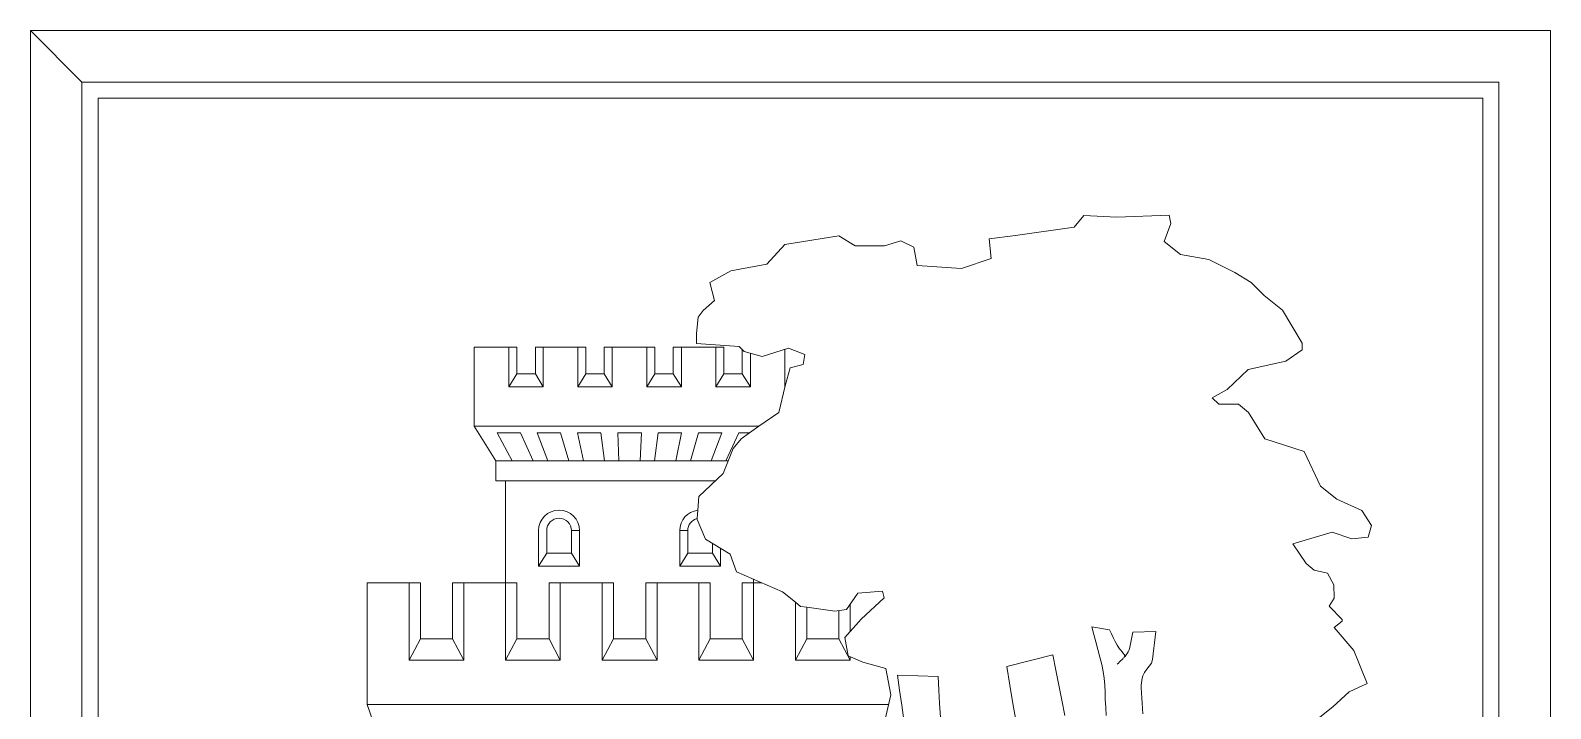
# Model space of a CAD drawing. Header units: metres. Extents: x 523256 to 524015, y 4669220 to 4669814.
# Drawn here: x 523834.22 to 523856.76, y 4669251.19 to 4669261.24 of the extents above; entities that cross this region are included whole.
import ezdxf

# ---------------------------------------------------------------- set-up
doc = ezdxf.new("R2010")
doc.units = ezdxf.units.M
doc.header["$MEASUREMENT"] = 0
doc.layers.add('992006 Lineas cajetin', color=7, linetype='Continuous', lineweight=0)

msp = doc.modelspace()

# ---------------------------------------------------------------- linework, layer by layer
at = {"layer": '992006 Lineas cajetin'}
for p, q in [((523835.22747, 4669260.23177), (523855.75147, 4669260.23177)), ((523835.22747, 4669241.00577), (523835.22747, 4669260.23177)), ((523855.75147, 4669260.23177), (523855.75147, 4669241.00577)), ((523840.80147, 4669256.54377), (523841.31347, 4669256.54377)), ((523840.80147, 4669255.37377), (523840.80147, 4669256.54377)), ((523841.70747, 4669256.54377), (523841.82547, 4669256.54377)), ((523841.70747, 4669256.54377), (523841.70747, 4669256.14977)), ((523841.82547, 4669256.54377), (523842.33747, 4669256.54377)), ((523841.82547, 4669255.95977), (523841.82547, 4669256.54377)), ((523842.33747, 4669256.54377), (523842.45547, 4669256.54377)), ((523842.33747, 4669255.95977), (523842.33747, 4669256.54377)), ((523842.45547, 4669256.54377), (523842.45547, 4669256.14977)), ((523842.72947, 4669256.54377), (523842.84747, 4669256.54377)), ((523842.72947, 4669256.54377), (523842.72947, 4669256.14977)), ((523842.84747, 4669256.54377), (523843.10347, 4669256.54377)), ((523842.84747, 4669255.95977), (523842.84747, 4669256.54377)), ((523843.35947, 4669256.54377), (523843.10347, 4669256.54377)), ((523843.35947, 4669255.95977), (523843.35947, 4669256.54377)), ((523843.47947, 4669256.54377), (523843.47947, 4669256.14977)), ((523843.75147, 4669256.54377), (523843.87147, 4669256.54377)), ((523843.75147, 4669256.54377), (523843.75147, 4669256.14977)), ((523844.38347, 4669256.54377), (523843.87147, 4669256.54377)), ((523843.87147, 4669255.95977), (523843.87147, 4669256.54377)), ((523844.38347, 4669256.54377), (523844.50347, 4669256.54377)), ((523844.38347, 4669255.95977), (523844.38347, 4669256.54377)), ((523844.50347, 4669256.54377), (523844.50347, 4669256.14977)), ((523844.77547, 4669256.50777), (523844.77547, 4669256.14977)), ((523844.89547, 4669255.95977), (523844.89547, 4669256.45577)), ((523845.40747, 4669255.95777), (523845.40747, 4669256.51577)), ((523841.43147, 4669256.14977), (523841.70747, 4669256.14977)), ((523841.70747, 4669256.14977), (523841.82547, 4669255.95977)), ((523842.45547, 4669256.14977), (523842.33747, 4669255.95977)), ((523842.45547, 4669256.14977), (523842.72947, 4669256.14977)), ((523842.72947, 4669256.14977), (523842.84747, 4669255.95977)), ((523843.47947, 4669256.14977), (523843.35947, 4669255.95977)), ((523843.47947, 4669256.14977), (523843.75147, 4669256.14977)), ((523843.75147, 4669256.14977), (523843.87147, 4669255.95977)), ((523844.50347, 4669256.14977), (523844.38347, 4669255.95977)), ((523844.50347, 4669256.14977), (523844.77547, 4669256.14977)), ((523844.77547, 4669256.14977), (523844.89547, 4669255.95977)), ((523841.31347, 4669255.95977), (523841.82547, 4669255.95977)), ((523842.33747, 4669255.95977), (523842.84747, 4669255.95977)), ((523843.87147, 4669255.95977), (523843.35947, 4669255.95977)), ((523844.89547, 4669255.95977), (523844.38347, 4669255.95977)), ((523841.12147, 4669254.56777), (523841.12147, 4669254.86177)), ((523841.36547, 4669254.86177), (523841.67547, 4669254.86177)), ((523841.89147, 4669254.86177), (523842.20547, 4669254.86177)), ((523842.41947, 4669254.86177), (523842.73147, 4669254.86177)), ((523842.94747, 4669254.86177), (523843.10347, 4669254.86177)), ((523843.25947, 4669254.86177), (523843.10347, 4669254.86177)), ((523843.78747, 4669254.86177), (523843.47547, 4669254.86177)), ((523844.31547, 4669254.86177), (523844.00547, 4669254.86177)), ((523844.56547, 4669254.86177), (523844.53147, 4669254.86177)), ((523841.12147, 4669254.56777), (523843.10347, 4669254.56777)), ((523841.26747, 4669253.05577), (523841.26747, 4669254.56777)), ((523844.37947, 4669254.56777), (523843.10347, 4669254.56777)), ((523842.24347, 4669253.82777), (523842.24347, 4669253.49577)), ((523842.36347, 4669253.82777), (523842.36347, 4669253.30377)), ((523843.96747, 4669253.82777), (523843.84747, 4669253.82777)), ((523844.33147, 4669253.49577), (523844.33147, 4669253.63977)), ((523841.87547, 4669253.49577), (523842.24347, 4669253.49577)), ((523842.24347, 4669253.49577), (523842.36347, 4669253.30377)), ((523844.33147, 4669253.49577), (523843.96747, 4669253.49577)), ((523844.33147, 4669253.49577), (523844.45147, 4669253.30377)), ((523844.45147, 4669253.30377), (523844.45147, 4669253.56777)), ((523841.75547, 4669253.30377), (523842.36347, 4669253.30377)), ((523844.45147, 4669253.30377), (523843.84747, 4669253.30377)), ((523839.21347, 4669253.05577), (523839.83547, 4669253.05577)), ((523839.21347, 4669251.25177), (523839.21347, 4669253.05577)), ((523840.47947, 4669253.05577), (523840.64547, 4669253.05577)), ((523840.47947, 4669252.22377), (523840.47947, 4669253.05577)), ((523840.64547, 4669253.05577), (523841.26747, 4669253.05577)), ((523840.64547, 4669251.91177), (523840.64547, 4669253.05577)), ((523841.26747, 4669253.05577), (523841.43547, 4669253.05577)), ((523841.26747, 4669251.91177), (523841.26747, 4669253.05577)), ((523841.43547, 4669252.22377), (523841.43547, 4669253.05577)), ((523841.91147, 4669253.05577), (523842.07747, 4669253.05577)), ((523841.91147, 4669252.22377), (523841.91147, 4669253.05577)), ((523842.07747, 4669253.05577), (523842.69947, 4669253.05577)), ((523842.07747, 4669251.91177), (523842.07747, 4669253.05577)), ((523842.69947, 4669253.05577), (523842.86747, 4669253.05577)), ((523842.69947, 4669251.91177), (523842.69947, 4669253.05577)), ((523842.86747, 4669252.22377), (523842.86747, 4669253.05577)), ((523843.51147, 4669253.05577), (523843.34347, 4669253.05577)), ((523843.34347, 4669252.22377), (523843.34347, 4669253.05577)), ((523844.13147, 4669253.05577), (523843.51147, 4669253.05577)), ((523843.51147, 4669251.91177), (523843.51147, 4669253.05577)), ((523844.29947, 4669253.05577), (523844.13147, 4669253.05577)), ((523844.13147, 4669251.91177), (523844.13147, 4669253.05577)), ((523844.29947, 4669252.22377), (523844.29947, 4669253.05577)), ((523844.94147, 4669253.05577), (523844.77347, 4669253.05577)), ((523844.77347, 4669252.22377), (523844.77347, 4669253.05577)), ((523844.94147, 4669253.05577), (523844.94147, 4669253.10777)), ((523845.06147, 4669253.05577), (523844.94147, 4669253.05577)), ((523844.94147, 4669251.91177), (523844.94147, 4669253.05577)), ((523846.37347, 4669252.33177), (523846.37347, 4669252.73977)), ((523846.20747, 4669252.22377), (523846.20747, 4669252.64377)), ((523840.00347, 4669252.22377), (523840.47947, 4669252.22377)), ((523840.47947, 4669252.22377), (523840.64547, 4669251.91177)), ((523841.43547, 4669252.22377), (523841.26747, 4669251.91177)), ((523841.43547, 4669252.22377), (523841.91147, 4669252.22377)), ((523841.91147, 4669252.22377), (523842.07747, 4669251.91177)), ((523842.86747, 4669252.22377), (523842.69947, 4669251.91177)), ((523842.86747, 4669252.22377), (523843.10347, 4669252.22377)), ((523843.34347, 4669252.22377), (523843.10347, 4669252.22377)), ((523843.34347, 4669252.22377), (523843.51147, 4669251.91177)), ((523844.29947, 4669252.22377), (523844.13147, 4669251.91177)), ((523844.77347, 4669252.22377), (523844.29947, 4669252.22377)), ((523844.77347, 4669252.22377), (523844.94147, 4669251.91177)), ((523846.20747, 4669252.22377), (523845.73147, 4669252.22377)), ((523846.20747, 4669252.22377), (523846.37347, 4669251.91177)), ((523839.83547, 4669251.91177), (523840.64547, 4669251.91177)), ((523841.26747, 4669251.91177), (523842.07747, 4669251.91177)), ((523842.69947, 4669251.91177), (523843.10347, 4669251.91177)), ((523843.51147, 4669251.91177), (523843.10347, 4669251.91177)), ((523844.94147, 4669251.91177), (523844.13147, 4669251.91177)), ((523846.37347, 4669251.91177), (523845.56347, 4669251.91177)), ((523846.37347, 4669251.91177), (523846.37347, 4669251.96577)), ((523843.10347, 4669251.25177), (523839.21347, 4669251.25177)), ((523839.21347, 4669251.25177), (523839.53547, 4669250.32777)), ((523843.10347, 4669251.25177), (523846.94347, 4669251.25177))]:
    msp.add_line(p, q, dxfattribs=at)
at = {"layer": '992006 Lineas cajetin', "extrusion": (0, 0, -1), "flags": 128}
for points in [[(-523835.97955, 4669236.60695), (-523835.32437, 4669237.47163), (-523835.03864, 4669237.92606), (-523834.79317, 4669238.40343), (-523834.58979, 4669238.90019), (-523834.43, 4669239.41264), (-523834.31502, 4669239.93697), (-523834.24568, 4669240.46925), (-523834.22347, 4669241.00577), (-523834.22347, 4669261.23577), (-523834.98747, 4669260.47177), (-523834.98747, 4669241.00577, -0.15228457), (-523835.95404, 4669237.90658), (-523836.56862, 4669237.09546), (-523837.252, 4669236.34139)], [(-523853.72557, 4669236.34138), (-523854.40895, 4669237.09545), (-523855.02354, 4669237.90656, -0.1522847), (-523855.98947, 4669241.00577), (-523855.98947, 4669260.47177), (-523834.98747, 4669260.47177), (-523834.22347, 4669261.23577), (-523838.63547, 4669261.23577), (-523852.35947, 4669261.23577), (-523856.75547, 4669261.23577), (-523856.75547, 4669261.23577), (-523856.75547, 4669241.00577), (-523856.7319, 4669240.46925), (-523856.66257, 4669239.93696), (-523856.54758, 4669239.41264), (-523856.38779, 4669238.90019), (-523856.18441, 4669238.40342), (-523855.93894, 4669237.92606), (-523855.6532, 4669237.47164), (-523854.99803, 4669236.60694)]]:
    msp.add_lwpolyline(points, format="xyb", dxfattribs=at)
at = {"layer": '992006 Lineas cajetin', "extrusion": (0, 0, -1)}
for points in [[(-523846.85947, 4669250.88377), (-523846.97547, 4669251.39377), (-523846.90347, 4669251.78377), (-523846.56347, 4669251.87977), (-523846.34547, 4669251.97577), (-523846.29547, 4669252.24577), (-523846.53547, 4669252.51577), (-523846.87547, 4669252.83177), (-523846.85147, 4669252.92977), (-523846.48747, 4669252.90377), (-523846.31947, 4669252.65977), (-523846.14747, 4669252.63577), (-523845.73147, 4669252.69377), (-523845.63947, 4669252.70577), (-523845.56347, 4669252.76777), (-523845.37147, 4669252.92377), (-523844.69147, 4669253.21577), (-523844.59347, 4669253.48177), (-523844.23147, 4669253.69977), (-523844.10747, 4669253.99177), (-523844.10747, 4669254.00777), (-523844.11547, 4669254.12977), (-523844.12947, 4669254.33377), (-523844.49347, 4669254.67577), (-523844.63747, 4669255.04377), (-523844.75747, 4669255.18777), (-523844.87947, 4669255.27577), (-523845.01947, 4669255.37377), (-523845.31547, 4669255.57977), (-523845.41147, 4669255.97177), (-523845.48347, 4669256.23977), (-523845.67547, 4669256.28777), (-523845.69947, 4669256.43577), (-523845.45747, 4669256.53177), (-523845.06747, 4669256.40777), (-523844.80347, 4669256.47977), (-523844.72747, 4669256.55377), (-523844.09747, 4669256.59977), (-523844.09547, 4669256.74577), (-523844.12147, 4669256.98777), (-523844.19347, 4669257.08777), (-523844.36347, 4669257.23377), (-523844.29147, 4669257.50177), (-523844.60347, 4669257.67377), (-523845.13747, 4669257.77377), (-523845.40347, 4669258.06777), (-523846.20347, 4669258.19177), (-523846.44747, 4669258.04577), (-523846.88347, 4669258.04777), (-523847.12547, 4669258.12177), (-523847.31947, 4669258.02377), (-523847.36747, 4669257.75577), (-523848.02347, 4669257.70777), (-523848.46147, 4669257.85577), (-523848.43547, 4669258.14977), (-523848.82347, 4669258.19977), (-523849.69547, 4669258.32377), (-523849.83947, 4669258.49577), (-523850.32547, 4669258.47177), (-523851.10347, 4669258.49977), (-523851.12747, 4669258.37777), (-523851.02947, 4669258.10977), (-523851.27147, 4669257.91577), (-523851.68747, 4669257.84377), (-523852.07547, 4669257.64977), (-523852.31947, 4669257.50377), (-523852.51147, 4669257.31177), (-523852.77947, 4669257.09177), (-523853.07147, 4669256.60577), (-523853.07147, 4669256.50777), (-523852.82947, 4669256.33577), (-523852.27347, 4669256.21377), (-523851.95947, 4669255.91977), (-523851.74147, 4669255.79577), (-523851.83947, 4669255.69977), (-523852.12947, 4669255.69977), (-523852.27547, 4669255.57977), (-523852.51947, 4669255.18777), (-523853.10347, 4669254.99777), (-523853.34747, 4669254.48577), (-523853.58947, 4669254.29177), (-523853.95547, 4669254.12377), (-523854.09947, 4669253.90377), (-523854.05147, 4669253.73177), (-523853.80747, 4669253.70777), (-523853.51947, 4669253.80377), (-523852.93547, 4669253.63177), (-523853.13147, 4669253.33977), (-523853.25347, 4669253.24377), (-523853.44747, 4669253.19577), (-523853.54347, 4669253.02377), (-523853.54747, 4669252.82977), (-523853.47147, 4669252.70777), (-523853.66747, 4669252.51377), (-523853.66747, 4669252.48777), (-523853.54747, 4669252.39177), (-523853.83947, 4669252.05177), (-523854.03547, 4669251.56377), (-523853.76747, 4669251.43977), (-523853.52747, 4669251.21977), (-523853.16347, 4669250.92777)], [(-523850.71347, 4669251.11577), (-523850.70622, 4669251.19322), (-523850.70032, 4669251.27081), (-523850.69545, 4669251.34847), (-523850.69128, 4669251.42614), (-523850.68747, 4669251.50377), (-523850.68743, 4669251.53837), (-523850.6903, 4669251.57286), (-523850.6956, 4669251.60726), (-523850.70282, 4669251.64156), (-523850.71147, 4669251.67577), (-523850.73502, 4669251.72781), (-523850.76984, 4669251.77477), (-523850.8073, 4669251.82011), (-523850.83872, 4669251.86729), (-523850.85547, 4669251.91977), (-523850.86507, 4669252.00257), (-523850.87467, 4669252.08537), (-523850.88427, 4669252.16817), (-523850.89387, 4669252.25097), (-523850.90347, 4669252.33377), (-523850.56147, 4669252.32377), (-523850.55179, 4669252.27499), (-523850.54229, 4669252.22618), (-523850.53283, 4669252.17736), (-523850.52327, 4669252.12855), (-523850.51347, 4669252.07977), (-523850.50597, 4669252.05469), (-523850.49467, 4669252.03096), (-523850.48051, 4669252.00837), (-523850.46446, 4669251.98671), (-523850.44747, 4669251.96577), (-523850.45147, 4669251.96977), (-523850.43467, 4669251.99177), (-523850.41787, 4669252.01377), (-523850.40107, 4669252.03577), (-523850.38427, 4669252.05777), (-523850.36747, 4669252.07977), (-523850.33204, 4669252.13187), (-523850.30117, 4669252.18693), (-523850.27303, 4669252.24374), (-523850.24575, 4669252.3011), (-523850.21747, 4669252.35777), (-523849.95747, 4669252.40377), (-523849.987, 4669252.2918), (-523850.01688, 4669252.17998), (-523850.0468, 4669252.06814), (-523850.07644, 4669251.95612), (-523850.10547, 4669251.84377), (-523850.12621, 4669251.74297), (-523850.13918, 4669251.6409), (-523850.14678, 4669251.53801), (-523850.15141, 4669251.43481), (-523850.15547, 4669251.33177), (-523850.16093, 4669251.21018), (-523850.1663, 4669251.0886)], [(-523849.55567, 4669251.09197), (-523849.51081, 4669251.31595), (-523849.46545, 4669251.53984), (-523849.42015, 4669251.76374), (-523849.37547, 4669251.98777), (-523848.69747, 4669251.81377), (-523848.74219, 4669251.54135), (-523848.78701, 4669251.26896), (-523848.83188, 4669250.99657)], [(-523850.44747, 4669251.96577), (-523850.44119, 4669251.95886), (-523850.43487, 4669251.95199), (-523850.42848, 4669251.94517), (-523850.42203, 4669251.93842), (-523850.41547, 4669251.93177), (-523850.39907, 4669251.91537), (-523850.38267, 4669251.89897), (-523850.36627, 4669251.88257), (-523850.34987, 4669251.86617), (-523850.33347, 4669251.84977)], [(-523847.71066, 4669251.06577), (-523847.70027, 4669251.26577), (-523847.68988, 4669251.46577), (-523847.67947, 4669251.66577), (-523847.07547, 4669251.68777), (-523847.10697, 4669251.46621), (-523847.13803, 4669251.24459), (-523847.16894, 4669251.02295)]]:
    msp.add_lwpolyline(points, dxfattribs=at)
at = {"layer": '992006 Lineas cajetin'}
for points in [[(523841.31347, 4669256.54377), (523841.43147, 4669256.54377), (523841.43147, 4669256.14977), (523841.31347, 4669255.95977), (523841.31347, 4669256.54377)], [(523843.35947, 4669256.54377), (523843.47947, 4669256.54377)], [(523839.83547, 4669253.05577), (523840.00347, 4669253.05577), (523840.00347, 4669252.22377), (523839.83547, 4669251.91177), (523839.83547, 4669253.05577)]]:
    msp.add_lwpolyline(points, dxfattribs=at)
msp.add_lwpolyline([(523840.80147, 4669255.37377), (523841.12147, 4669254.86177), (523841.36547, 4669254.86177), (523841.13947, 4669255.27577), (523841.48547, 4669255.27577), (523841.67547, 4669254.86177), (523841.89147, 4669254.86177), (523841.73547, 4669255.27577), (523842.08147, 4669255.27577), (523842.20547, 4669254.86177), (523842.41947, 4669254.86177), (523842.33347, 4669255.27577), (523842.67947, 4669255.27577), (523842.73147, 4669254.86177), (523842.94747, 4669254.86177), (523842.93147, 4669255.27577), (523843.10347, 4669255.27577), (523843.27947, 4669255.27577), (523843.25947, 4669254.86177), (523843.47547, 4669254.86177), (523843.52947, 4669255.27577), (523843.87547, 4669255.27577), (523843.78747, 4669254.86177), (523844.00547, 4669254.86177), (523844.12547, 4669255.27577), (523844.47347, 4669255.27577), (523844.31547, 4669254.86177), (523844.53147, 4669254.86177), (523844.72347, 4669255.27577), (523844.87947, 4669255.27577), (523845.01947, 4669255.37377), (523843.10347, 4669255.37377)], close=True, dxfattribs=at)
at = {"layer": '992006 Lineas cajetin', "extrusion": (0, 0, -1), "flags": 128}
for points in [[(-523841.75547, 4669253.30377), (-523841.75547, 4669253.82777, 0.99995702), (-523842.36347, 4669253.82777), (-523842.24347, 4669253.82777, -0.99995702), (-523841.87547, 4669253.82777), (-523841.87547, 4669253.49577), (-523841.75547, 4669253.30377)], [(-523843.84747, 4669253.82777, 0.38223238), (-523844.11547, 4669254.12977), (-523844.10747, 4669254.00777, -0.34818191), (-523843.96747, 4669253.82777), (-523843.96747, 4669253.49577), (-523843.84747, 4669253.30377), (-523843.84747, 4669253.82777)]]:
    msp.add_lwpolyline(points, format="xyb", close=True, dxfattribs=at)
at = {"layer": '992006 Lineas cajetin', "extrusion": (0, 0, -1)}
msp.add_lwpolyline([(-523845.56347, 4669251.91177), (-523845.56347, 4669252.76777), (-523845.63947, 4669252.70577), (-523845.73147, 4669252.69377), (-523845.73147, 4669252.22377)], close=True, dxfattribs=at)

doc.saveas('drawing.dxf')
